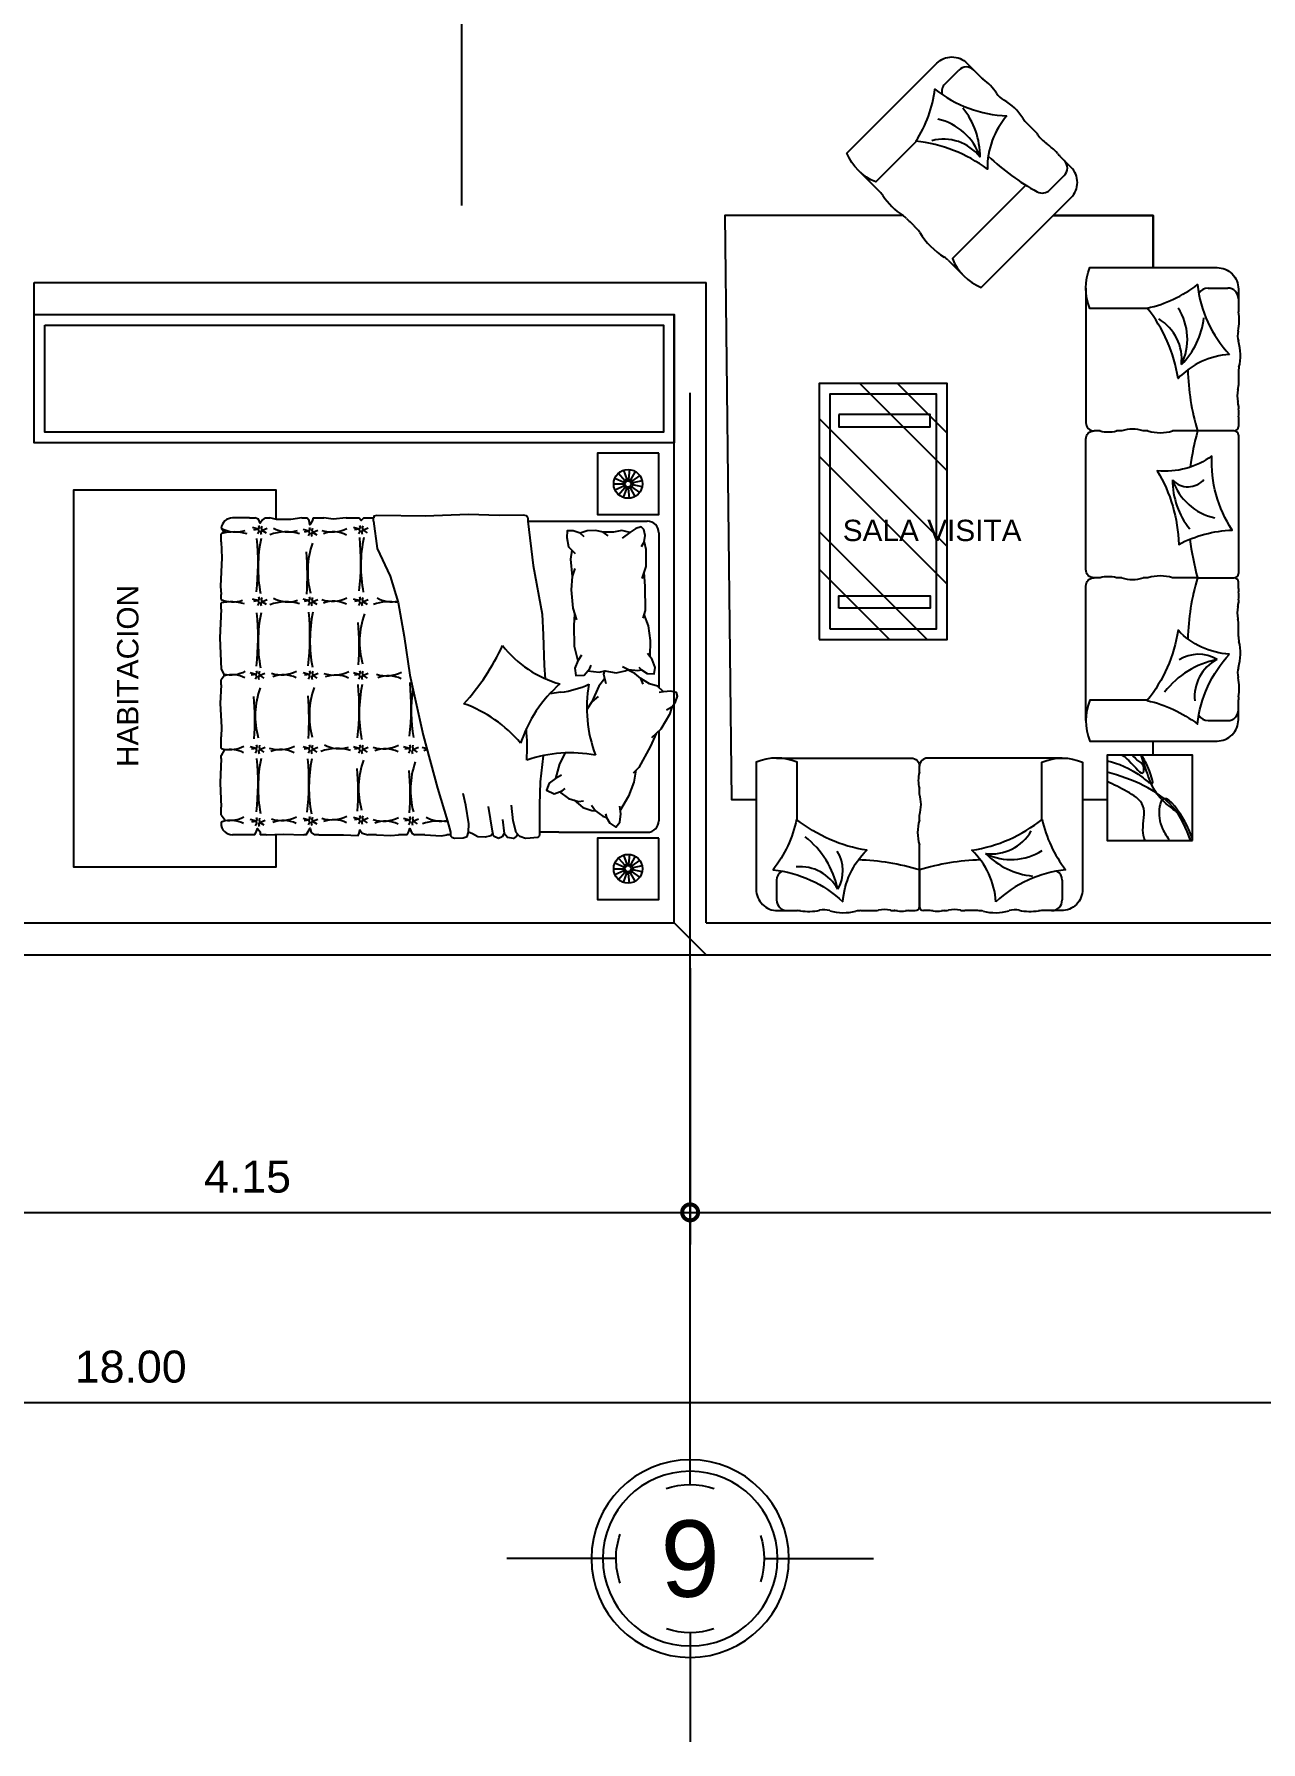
# Model space of a CAD drawing. Header units: inches. Extents: x -370 to 18, y -197 to 199.
# Drawn here: x -184.01 to -178.26, y 178.94 to 186.94 of the extents above; entities that cross this region are included whole.
import ezdxf
from ezdxf.enums import TextEntityAlignment as Align

# ---------------------------------------------------------------- set-up
doc = ezdxf.new("R2010")
doc.units = ezdxf.units.IN
doc.header["$MEASUREMENT"] = 0
doc.header["$PDMODE"] = 34
doc.header["$PDSIZE"] = 0.2
doc.linetypes.add('CENTER2', pattern=[28.575, 19.05, -3.175, 3.175, -3.175])
for name, color, linetype in [('artefactos', 1, 'Continuous'), ('aux2', 194, 'Continuous'), ('MUEBLES', 7, 'Continuous')]:
    doc.layers.add(name, color=color, linetype=linetype)
doc.styles.get("Standard").update_dxf_attribs({"font": 'arial.ttf'})
doc.linetypes.add('ZIGZAG', pattern='A,0.0001,-0.2,[131,ltypeshp.shx,S=0.2,R=0,X=-0.2,Y=0],-0.4,[131,ltypeshp.shx,S=0.2,R=180,X=0.2,Y=0],-0.2', length=0.8001)
doc.dimstyles.new('E100', dxfattribs={"dimtxt": 0.15, "dimasz": 0.15, "dimexe": 0.15, "dimexo": 0.0625, "dimgap": 0.09, "dimtad": 1, "dimzin": 0, "dimdsep": 46, "dimtxsty": 'Standard', "dimblk": 'DOTSMALL', "dimcen": 0.09, "dimdle": 0.15, "dimclrd": 1, "dimclre": 1, "dimclrt": 2, "dimazin": 0, "dimtfac": 1, "dimtofl": 0, "dimtmove": 1, "dimatfit": 1, "dimldrblk": 'OPEN90', "dimfxl": 1, "dimtolj": 1, "dimtzin": 0, "dimarcsym": 0})

# ---------------------------------------------------------------- blocks, each defined once
blk = doc.blocks.new('velador')
at = {"layer": 'artefactos', "color": 2}
blk.add_lwpolyline([(-0.4, 0.4), (-0.4, 0), (0, 0), (0, 0.4), (-0.4, 0.4)], dxfattribs=at)
for radius in [0.0937, 0.0304]:
    blk.add_circle((-0.2, 0.2), radius, dxfattribs=at)
at = {"layer": 'aux2', "color": 2}
for p, q in [((-0.281, 0.247), (-0.226, 0.215)), ((-0.255, 0.276), (-0.218, 0.225)), ((-0.219, 0.292), (-0.206, 0.23)), ((-0.181, 0.292), (-0.194, 0.23)), ((-0.145, 0.276), (-0.182, 0.225)), ((-0.119, 0.247), (-0.174, 0.215)), ((-0.293, 0.21), (-0.23, 0.203)), ((-0.289, 0.171), (-0.229, 0.191)), ((-0.27, 0.137), (-0.223, 0.18)), ((-0.238, 0.114), (-0.212, 0.172)), ((-0.2, 0.106), (-0.2, 0.17)), ((-0.162, 0.114), (-0.188, 0.172)), ((-0.13, 0.137), (-0.177, 0.18)), ((-0.111, 0.171), (-0.171, 0.191)), ((-0.107, 0.21), (-0.17, 0.203))]:
    blk.add_line(p, q, dxfattribs=at)
blk.add_circle((-0.2, 0.2), 0.0202, dxfattribs=at)
blk = doc.blocks.new('cama_2pl')
at = {"layer": 'artefactos', "color": 1}
for p, q in [((705.8202, 610.2295), (706.6253, 610.2295)), ((706.6494, 610.2549), (706.6196, 610.2234)), ((706.728, 610.2968), (706.7439, 610.2697)), ((706.728, 610.2968), (706.7662, 610.2856)), ((706.7662, 610.2856), (706.8438, 610.2406)), ((706.8438, 610.2406), (706.8884, 610.1923)), ((706.8541, 610.2295), (707.3202, 610.2295)), ((705.7602, 609.5475), (705.7602, 610.1695)), ((706.6064, 610.1813), (706.5796, 610.1361)), ((706.6196, 610.2234), (706.6064, 610.1813)), ((707.3802, 609.7085), (707.3802, 610.1695)), ((706.5399, 609.9466), (706.5399, 609.9523)), ((706.5399, 609.8598), (706.5399, 609.8643)), ((707.2129, 609.7868), (707.2157, 609.7917)), ((706.6513, 609.72), (706.6586, 609.662)), ((707.3802, 609.7085), (707.3802, 609.6085)), ((706.3513, 609.628), (706.512, 609.6323)), ((706.512, 609.6323), (706.5805, 609.6379)), ((707.3802, 609.6085), (707.3935, 609.6085)), ((705.7432, 609.5475), (705.7602, 609.5475)), ((707.3203, 609.4713), (707.2399, 609.4625)), ((707.3816, 609.4873), (707.3203, 609.4713)), ((707.4023, 609.5052), (707.3816, 609.4873)), ((707.3743, 609.3633), (707.2458, 609.3428)), ((707.3144, 609.4158), (707.386, 609.4246)), ((707.4006, 609.3691), (707.3743, 609.3633)), ((707.386, 609.4246), (707.4035, 609.4144)), ((707.4123, 609.3939), (707.4006, 609.3691)), ((707.4035, 609.4144), (707.4123, 609.3939)), ((707.2395, 609.2242), (707.1784, 609.2109)), ((707.3371, 609.2407), (707.2395, 609.2242)), ((707.38, 609.239), (707.3371, 609.2407)), ((707.4015, 609.2308), (707.38, 609.239)), ((707.4096, 609.2108), (707.4015, 609.2308)), ((707.3802, 609.1445), (707.3935, 609.1445)), ((707.3935, 609.1445), (707.3935, 609.1259)), ((707.3935, 609.0102), (707.3935, 608.9593)), ((707.3935, 608.919), (707.3935, 608.8734)), ((705.7432, 608.6926), (705.7432, 608.7452)), ((705.7602, 608.7433), (705.7432, 608.7433)), ((707.3935, 608.7594), (707.3935, 608.7153)), ((705.7432, 608.6014), (705.7432, 608.668)), ((705.7432, 608.4296), (705.7432, 608.4857)), ((707.3935, 608.4593), (707.3935, 608.4357)), ((705.7432, 608.37), (705.7432, 608.3963)), ((707.3935, 608.3927), (707.3935, 608.3804)), ((705.7432, 608.1788), (705.7432, 608.2034)), ((707.3935, 608.184), (707.3935, 608.1542)), ((705.7432, 608.0982), (705.7432, 608.1262)), ((707.3935, 608.1262), (707.3935, 608.0095)), ((705.8681, 607.9495), (705.8267, 607.9495)), ((706.1673, 607.9495), (706.1419, 607.9495)), ((706.2183, 607.9495), (706.1858, 607.9495)), ((706.6132, 607.9495), (706.5869, 607.9495)), ((706.9435, 607.9495), (706.8835, 607.9495)), ((706.9958, 607.9495), (706.98, 607.9495)), ((707.2888, 607.9495), (707.2502, 607.9495)), ((707.3274, 607.9495), (707.3335, 607.9495))]:
    blk.add_line(p, q, dxfattribs=at)
for points in [[(706.728, 610.2968), (706.7014, 610.317), (706.672, 610.3264), (706.6525, 610.3213), (706.646, 610.2929), (706.6494, 610.2549), (706.6521, 610.2314)], [(705.8672, 610.1535), (705.8341, 610.158), (705.8039, 610.1518), (705.7894, 610.1378), (705.7976, 610.1099), (705.8192, 610.0785), (705.8479, 610.0387)], [(705.8672, 610.1535), (705.906, 610.1624), (705.9957, 610.1613), (706.0582, 610.141)], [(705.8672, 610.1535), (705.8944, 610.1376)], [(706.0267, 610.1512), (706.0988, 610.1566), (706.2255, 610.1577), (706.2655, 610.1471)], [(706.2455, 610.1524), (706.3055, 610.1735), (706.3813, 610.1847), (706.4649, 610.1827)], [(706.5205, 610.1254), (706.535, 610.1394), (706.5529, 610.1689), (706.555, 610.2061), (706.5219, 610.2107), (706.4813, 610.1951), (706.4499, 610.1714)], [(706.6097, 610.1481), (706.5796, 610.1361), (706.5527, 610.1055), (706.5336, 610.0663)], [(706.8659, 610.2167), (706.9314, 610.186), (707.0424, 610.1249), (707.0721, 610.096)], [(705.8192, 610.0785), (705.8087, 610.0363), (705.8179, 609.9932), (705.8167, 609.9406)], [(706.517, 610.04), (706.5325, 610.0715), (706.5383, 610.1199), (706.535, 610.1394)], [(706.5393, 609.9491), (706.5496, 610.007), (706.5401, 610.0545), (706.5325, 610.0715)], [(707.0572, 610.1104), (707.1198, 610.0994), (707.1914, 610.072), (707.2633, 610.0293)], [(705.837, 609.9659), (705.8167, 609.9406), (705.8082, 609.9008), (705.8108, 609.8573), (705.8218, 609.8208)], [(707.2837, 609.9521), (707.3031, 609.9572), (707.3332, 609.9741), (707.3533, 610.0056), (707.3267, 610.0258), (707.2837, 610.0321), (707.2447, 610.0268)], [(706.4577, 609.8266), (706.4873, 609.8087), (706.5255, 609.7914), (706.5644, 609.7981), (706.5618, 609.8417), (706.5273, 609.8702), (706.5093, 609.8778)], [(706.5394, 609.8601), (706.5461, 609.9194), (706.5393, 609.9491)], [(706.5399, 609.9465), (706.5576, 609.9407), (706.6053, 609.9539)], [(706.5814, 609.9473), (706.6194, 609.918), (706.7009, 609.8809)], [(706.6731, 609.9138), (706.7009, 609.8809), (706.7416, 609.8545)], [(707.2136, 609.7892), (707.251, 609.8346), (707.266, 609.8807), (707.2677, 609.8992)], [(707.2387, 609.8794), (707.2677, 609.8992), (707.2965, 609.9386), (707.3031, 609.9572)], [(705.8424, 609.8417), (705.8218, 609.8208), (705.8109, 609.783), (705.8106, 609.7524), (705.8457, 609.7501), (705.8933, 609.7596), (705.9283, 609.7945)], [(706.0072, 609.7927), (706.0474, 609.7777), (706.1177, 609.7732), (706.2134, 609.7812), (706.2735, 609.8001)], [(706.2447, 609.7911), (706.3027, 609.7866), (706.4119, 609.7889), (706.4873, 609.8087)], [(707.1701, 609.7116), (707.205, 609.76), (707.22, 609.8109), (707.2158, 609.8372)], [(705.9107, 609.777), (705.9582, 609.7701), (706.0474, 609.7777)], [(706.967, 609.7426), (707.0241, 609.712), (707.0995, 609.6924)], [(707.0825, 609.7224), (707.0995, 609.6924), (707.1243, 609.6585), (707.1615, 609.6453), (707.1806, 609.6846), (707.1645, 609.7263), (707.1526, 609.7418)], [(705.7602, 609.5475), (705.9909, 609.5757), (706.245, 609.6228), (706.3513, 609.628)], [(706.9813, 609.6268), (707.1182, 609.6121), (707.2381, 609.6085), (707.3802, 609.6085)], [(707.3935, 609.6085), (707.4004, 609.6062), (707.4082, 609.5984), (707.4104, 609.5594), (707.4119, 609.5348)], [(705.7432, 609.5475), (705.7315, 609.5397), (705.7283, 609.525), (705.7299, 609.3975), (705.725, 609.2389), (705.7332, 609.0133), (705.7299, 608.7615), (705.7332, 608.7452), (705.7432, 608.7452)], [(707.4119, 609.5348), (707.4023, 609.5052)], [(707.3893, 609.494), (707.4021, 609.4873), (707.4123, 609.4727), (707.4079, 609.4421), (707.386, 609.4246)], [(707.3855, 609.3658), (707.3982, 609.3547), (707.4065, 609.3249), (707.4032, 609.2869), (707.3883, 609.2588), (707.38, 609.239)], [(707.3935, 609.1445), (707.401, 609.1459), (707.4056, 609.1522), (707.4101, 609.1653), (707.4096, 609.2108)], [(705.7602, 608.7433), (705.9021, 608.7632), (706.0466, 608.8301), (706.1841, 608.8724), (706.3603, 608.9041), (706.5613, 608.9323), (706.875, 609.0027), (707.1499, 609.0767), (707.3227, 609.1295), (707.3802, 609.1445)], [(707.3935, 609.0102), (707.3983, 609.0979), (707.3935, 609.1259)], [(707.3935, 608.919), (707.3755, 608.9278), (707.3597, 608.9331), (707.3842, 608.9436), (707.3935, 608.9593)], [(707.3935, 608.7594), (707.3965, 608.8331), (707.3935, 608.8734)], [(705.7432, 608.6926), (705.756, 608.6796), (705.7432, 608.668)], [(707.3935, 608.4593), (707.3929, 608.5882), (707.3964, 608.6636), (707.3841, 608.6689), (707.3683, 608.6724), (707.3841, 608.6847), (707.3935, 608.7153)], [(705.7432, 608.6014), (705.749, 608.5341), (705.7432, 608.4857)], [(705.7432, 608.4296), (705.7595, 608.4236), (705.7788, 608.4113), (705.756, 608.4078), (705.7432, 608.3963)], [(705.7432, 608.37), (705.7507, 608.3131), (705.7507, 608.2377), (705.7432, 608.2034)], [(707.3935, 608.3927), (707.3753, 608.4041), (707.3595, 608.4129), (707.3806, 608.4181), (707.3935, 608.4357)], [(707.3935, 608.184), (707.3893, 608.2743), (707.3935, 608.3804)], [(705.7432, 608.0982), (705.742, 608.0501), (705.7432, 608.0095)], [(705.7432, 608.1788), (705.7525, 608.1658), (705.77, 608.1536), (705.749, 608.1448), (705.7432, 608.1262)], [(707.3935, 608.1262), (707.3736, 608.1341), (707.3613, 608.1393), (707.3771, 608.1534), (707.3935, 608.1542)], [(705.7973, 607.9514), (705.8096, 607.9613), (705.8132, 607.9712), (705.8174, 607.9598), (705.8267, 607.9495)], [(705.8681, 607.9495), (705.951, 607.9533), (706.0984, 607.9463), (706.1419, 607.9495)], [(706.2183, 607.9495), (706.3669, 607.9428), (706.5307, 607.9495), (706.5566, 607.9638), (706.5656, 607.9664), (706.5869, 607.9495)], [(706.6132, 607.9495), (706.7091, 607.9446), (706.8337, 607.9516), (706.8835, 607.9495)], [(706.9435, 607.9495), (706.9477, 607.9649), (706.9534, 607.9662), (706.98, 607.9495)], [(706.9958, 607.9495), (707.1226, 607.9447), (707.2502, 607.9495)], [(707.2888, 607.9495), (707.3174, 607.9708), (707.3212, 607.9715), (707.3277, 607.9495)]]:
    blk.add_lwpolyline(points, dxfattribs=at)
for centre, radius, start, end in [((705.8202, 610.1695), 0.06, 90, 180), ((707.3202, 610.1695), 0.06, 0, 90), ((706.73, 610.5526), 0.6983, 260.07459, 290.84099), ((707.6668, 609.7706), 0.7004, 169.34718, 199.09407), ((706.0898, 609.6369), 0.5677, 8.42319, 23.67235), ((706.0604, 609.8656), 0.5677, 307.59373, 344.59337), ((707.1348, 610.1728), 0.6983, 220.99561, 251.76201), ((706.9348, 608.3855), 1.1581, 86.52842, 94.68904), ((707.3689, 608.9752), 0.7004, 130.2682, 160.01509), ((705.9276, 608.3614), 1.1581, 47.44943, 65.55794), ((705.8032, 608.0095), 0.06, 180, 263.48359), ((707.3335, 608.0095), 0.06, 270, 0)]:
    blk.add_arc(centre, radius, start, end, dxfattribs=at)
at = {"layer": 'aux2', "color": 1}
for points in [[(706.9244, 608.9313), (706.9342, 608.9354), (706.9435, 608.9309), (706.9475, 608.9064)], [(706.9271, 608.9491), (706.9373, 608.9465), (706.9498, 608.9509), (706.9627, 608.9714)], [(706.968, 608.9278), (706.9542, 608.9349), (706.9435, 608.9309), (706.9351, 608.9002)], [(706.9711, 608.9478), (706.9587, 608.9442), (706.9493, 608.9502), (706.9373, 608.9776)], [(707.2974, 608.9313), (707.3071, 608.9354), (707.3165, 608.9309), (707.3205, 608.9064)], [(707.3, 608.9491), (707.3103, 608.9465), (707.3227, 608.9509), (707.3356, 608.9714)], [(707.341, 608.9278), (707.3272, 608.9349), (707.3165, 608.9309), (707.308, 608.9002)], [(707.3441, 608.9478), (707.3316, 608.9442), (707.3223, 608.9502), (707.3103, 608.9776)], [(705.782, 608.6699), (705.7918, 608.6739), (705.8012, 608.6695), (705.8052, 608.645)], [(705.7847, 608.6877), (705.795, 608.685), (705.8074, 608.6895), (705.8203, 608.7099)], [(705.8257, 608.6664), (705.8119, 608.6735), (705.8012, 608.6695), (705.7927, 608.6388)], [(705.8288, 608.6864), (705.8163, 608.6828), (705.8069, 608.6887), (705.795, 608.7162)], [(706.1549, 608.6699), (706.1647, 608.6739), (706.174, 608.6695), (706.178, 608.645)], [(706.1575, 608.6877), (706.1678, 608.685), (706.1802, 608.6895), (706.1931, 608.7099)], [(706.1985, 608.6664), (706.1847, 608.6735), (706.174, 608.6695), (706.1655, 608.6388)], [(706.2016, 608.6864), (706.1891, 608.6828), (706.1798, 608.6887), (706.1678, 608.7162)], [(706.5387, 608.6699), (706.5485, 608.6739), (706.5579, 608.6695), (706.5619, 608.645)], [(706.5414, 608.6877), (706.5516, 608.685), (706.5641, 608.6895), (706.577, 608.7099)], [(706.5824, 608.6664), (706.5686, 608.6735), (706.5579, 608.6695), (706.5494, 608.6388)], [(706.5855, 608.6864), (706.573, 608.6828), (706.5636, 608.6887), (706.5516, 608.7162)], [(706.9244, 608.6699), (706.9342, 608.6739), (706.9435, 608.6695), (706.9475, 608.645)], [(706.9271, 608.6877), (706.9373, 608.685), (706.9498, 608.6895), (706.9627, 608.7099)], [(706.968, 608.6664), (706.9542, 608.6735), (706.9435, 608.6695), (706.9351, 608.6388)], [(706.9711, 608.6864), (706.9587, 608.6828), (706.9493, 608.6887), (706.9373, 608.7162)], [(707.2924, 608.6699), (707.3021, 608.6739), (707.3115, 608.6695), (707.3155, 608.645)], [(707.295, 608.6877), (707.3053, 608.685), (707.3177, 608.6895), (707.3306, 608.7099)], [(707.336, 608.6664), (707.3222, 608.6735), (707.3115, 608.6695), (707.303, 608.6388)], [(707.3391, 608.6864), (707.3266, 608.6828), (707.3173, 608.6887), (707.3053, 608.7162)], [(705.8403, 608.4244), (705.8278, 608.4208), (705.8184, 608.4267), (705.8064, 608.4542)], [(706.2016, 608.4244), (706.1891, 608.4208), (706.1798, 608.4267), (706.1678, 608.4542)], [(706.5855, 608.4257), (706.573, 608.4221), (706.5636, 608.428), (706.5516, 608.4555)], [(706.9711, 608.4244), (706.9587, 608.4208), (706.9493, 608.4267), (706.9373, 608.4542)], [(707.3449, 608.4244), (707.3325, 608.4208), (707.3231, 608.4267), (707.3111, 608.4542)], [(705.7935, 608.4079), (705.8033, 608.4119), (705.8127, 608.4075), (705.8167, 608.383)], [(705.7962, 608.4257), (705.8064, 608.423), (705.8189, 608.4275), (705.8318, 608.4479)], [(705.8371, 608.4044), (705.8233, 608.4115), (705.8127, 608.4075), (705.8042, 608.3768)], [(706.1549, 608.4079), (706.1647, 608.4119), (706.174, 608.4075), (706.178, 608.383)], [(706.1575, 608.4257), (706.1678, 608.423), (706.1802, 608.4275), (706.1931, 608.4479)], [(706.1985, 608.4044), (706.1847, 608.4115), (706.174, 608.4075), (706.1655, 608.3768)], [(706.5387, 608.4092), (706.5485, 608.4132), (706.5579, 608.4088), (706.5619, 608.3843)], [(706.5414, 608.427), (706.5516, 608.4243), (706.5641, 608.4288), (706.577, 608.4492)], [(706.5824, 608.4057), (706.5686, 608.4128), (706.5579, 608.4088), (706.5494, 608.3781)], [(706.9244, 608.4079), (706.9342, 608.4119), (706.9435, 608.4075), (706.9475, 608.383)], [(706.9271, 608.4257), (706.9373, 608.423), (706.9498, 608.4275), (706.9627, 608.4479)], [(706.968, 608.4044), (706.9542, 608.4115), (706.9435, 608.4075), (706.9351, 608.3768)], [(707.2982, 608.4079), (707.308, 608.4119), (707.3173, 608.4075), (707.3213, 608.383)], [(707.3009, 608.4257), (707.3111, 608.423), (707.3236, 608.4275), (707.3365, 608.4479)], [(707.3418, 608.4044), (707.328, 608.4115), (707.3173, 608.4075), (707.3089, 608.3768)], [(705.7857, 608.1617), (705.7959, 608.159), (705.8084, 608.1635), (705.8213, 608.1839)], [(705.8297, 608.1604), (705.8173, 608.1568), (705.8079, 608.1627), (705.7959, 608.1902)], [(706.1575, 608.1617), (706.1678, 608.159), (706.1802, 608.1635), (706.1931, 608.1839)], [(706.2016, 608.1604), (706.1891, 608.1568), (706.1798, 608.1627), (706.1678, 608.1902)], [(705.783, 608.1439), (705.7928, 608.1479), (705.8021, 608.1435), (705.8061, 608.119)], [(705.8266, 608.1404), (705.8128, 608.1475), (705.8021, 608.1435), (705.7937, 608.1128)], [(706.1549, 608.1439), (706.1647, 608.1479), (706.174, 608.1435), (706.178, 608.119)], [(706.1985, 608.1404), (706.1847, 608.1475), (706.174, 608.1435), (706.1655, 608.1128)], [(706.5387, 608.1317), (706.5485, 608.1357), (706.5579, 608.1313), (706.5619, 608.1068)], [(706.5414, 608.1495), (706.5516, 608.1469), (706.5641, 608.1513), (706.577, 608.1718)], [(706.5824, 608.1282), (706.5686, 608.1353), (706.5579, 608.1313), (706.5494, 608.1006)], [(706.5855, 608.1482), (706.573, 608.1446), (706.5636, 608.1506), (706.5516, 608.178)], [(706.9244, 608.1328), (706.9342, 608.1368), (706.9435, 608.1323), (706.9475, 608.1079)], [(706.9271, 608.1506), (706.9373, 608.1479), (706.9498, 608.1523), (706.9627, 608.1728)], [(706.968, 608.1292), (706.9542, 608.1363), (706.9435, 608.1323), (706.9351, 608.1016)], [(706.9711, 608.1492), (706.9587, 608.1457), (706.9493, 608.1516), (706.9373, 608.179)], [(707.3038, 608.1328), (707.3136, 608.1368), (707.3229, 608.1323), (707.3269, 608.1079)], [(707.3064, 608.1506), (707.3167, 608.1479), (707.3291, 608.1523), (707.3421, 608.1728)], [(707.3474, 608.1292), (707.3336, 608.1363), (707.3229, 608.1323), (707.3145, 608.1016)], [(707.3505, 608.1492), (707.338, 608.1457), (707.3287, 608.1516), (707.3167, 608.179)]]:
    blk.add_lwpolyline(points, dxfattribs=at)
for centre, radius, start, end in [((707.1705, 609.0941), 0.1516, 330.00614, 12.98914), ((707.574, 609.0845), 0.2522, 169.50688, 199.72929), ((706.7687, 609.0499), 0.1768, 342.64426, 350.61497), ((707.0916, 609.0588), 0.1463, 194.23978, 201.51943), ((706.7279, 607.6368), 1.3033, 83.32536, 95.58422), ((706.751, 609.6822), 0.7423, 261.03637, 280.58745), ((707.16, 609.3714), 0.4351, 250.41332, 285.15099), ((707.1819, 607.5197), 1.4151, 86.03505, 95.00581), ((706.0284, 608.8377), 0.1516, 330.00614, 12.31936), ((706.4319, 608.8281), 0.2522, 169.91882, 199.72929), ((706.3886, 608.8114), 0.1768, 342.64426, 26.16029), ((706.7115, 608.8204), 0.1463, 152.75109, 201.51943), ((706.7687, 608.7953), 0.1768, 342.64426, 26.16029), ((707.0916, 608.8043), 0.1463, 152.75109, 201.51943), ((707.1454, 608.7953), 0.1768, 342.64426, 26.16029), ((707.4683, 608.8043), 0.1463, 152.75109, 201.51943), ((705.9942, 609.42), 0.7423, 258.35241, 280.58745), ((705.9712, 607.3746), 1.3033, 83.32536, 95.58422), ((706.3892, 609.1062), 0.4351, 250.41332, 285.15099), ((706.4111, 607.2544), 1.4151, 86.03505, 95.00581), ((706.7604, 609.4115), 0.7423, 258.35241, 280.58745), ((706.7373, 607.3661), 1.3033, 83.32536, 95.58422), ((707.1506, 609.101), 0.4351, 250.41332, 285.15099), ((707.1724, 607.2492), 1.4151, 86.03505, 95.00581), ((705.6394, 608.5271), 0.1768, 342.64426, 26.16029), ((705.9623, 608.536), 0.1463, 152.75109, 201.51943), ((706.0001, 608.5271), 0.1768, 342.64426, 26.16029), ((706.323, 608.536), 0.1463, 152.75109, 201.51943), ((706.3845, 608.5371), 0.1768, 342.64426, 26.16029), ((706.7075, 608.5461), 0.1463, 152.75109, 201.51943), ((706.7929, 608.5643), 0.1516, 330.00614, 18.99185), ((707.1965, 608.5547), 0.2522, 163.98533, 199.72929), ((707.1381, 608.5271), 0.1768, 342.64426, 26.16029), ((707.461, 608.536), 0.1463, 152.75109, 201.51943), ((706.021, 608.836), 0.4351, 250.41332, 285.15099), ((706.0428, 606.9842), 1.4151, 86.03505, 95.00581), ((706.3842, 609.1549), 0.7423, 258.35241, 280.58745), ((706.3612, 607.1094), 1.3033, 83.32536, 95.58422), ((706.7716, 608.8447), 0.4351, 250.41332, 285.15099), ((706.7935, 606.993), 1.4151, 86.03505, 95.00581), ((707.1476, 609.1496), 0.7423, 258.35241, 280.58745), ((707.1246, 607.1042), 1.3033, 83.32536, 95.58422), ((705.6649, 608.2984), 0.1516, 330.00614, 18.99185), ((706.0684, 608.2888), 0.2522, 163.98533, 199.72929), ((706.029, 608.2984), 0.1516, 330.00614, 18.99185), ((706.4325, 608.2888), 0.2522, 163.98533, 199.72929), ((706.3832, 608.2646), 0.1768, 342.64426, 26.16029), ((706.7061, 608.2736), 0.1463, 152.75109, 201.51943), ((706.7728, 608.2537), 0.1768, 342.64426, 26.16029), ((707.0958, 608.2627), 0.1463, 152.75109, 201.51943), ((707.1418, 608.2646), 0.1768, 342.64426, 26.16029), ((707.4647, 608.2736), 0.1463, 152.75109, 201.51943), ((706, 608.8849), 0.7423, 258.35241, 280.58745), ((705.977, 606.8395), 1.3033, 83.32536, 95.58422), ((706.3871, 608.8849), 0.7423, 258.35241, 280.58745), ((706.364, 606.8395), 1.3033, 83.32536, 95.58422), ((706.7742, 608.5628), 0.4351, 250.41332, 285.15099), ((706.7961, 606.7111), 1.4151, 86.03505, 95.00581), ((707.1452, 608.8849), 0.7423, 258.35241, 280.58745), ((707.1222, 606.8395), 1.3033, 83.32536, 95.58422), ((705.6649, 608.0252), 0.1516, 330.00614, 18.99185), ((706.0684, 608.0155), 0.2522, 163.98533, 194.58059), ((706.029, 608.0115), 0.1516, 335.84042, 18.99185), ((706.4325, 608.0019), 0.2522, 163.98533, 191.99553), ((706.3832, 607.9981), 0.1768, 348.82047, 26.16029), ((706.7061, 608.0071), 0.1463, 152.75109, 196.13134), ((706.7728, 607.991), 0.1768, 351.4985, 26.16029), ((707.0958, 608), 0.1463, 152.75109, 193.33361), ((707.1418, 607.991), 0.1768, 353.45059, 26.16029), ((707.4647, 607.9999), 0.1463, 152.75109, 191.18533)]:
    blk.add_arc(centre, radius, start, end, dxfattribs=at)
at = {"layer": 'artefactos', "color": 1, "xscale": 0.7999999999999545, "yscale": 0.7999999999999545, "zscale": 0.7999999999999545}
for p in [(705.7261, 609.9095), (707.7302, 609.9095)]:
    blk.add_blockref('velador', p, dxfattribs=at)
blk = doc.blocks.new('mueble 3')
at = {"layer": 'artefactos', "color": 1}
for p, q in [((-0.6187, 0), (-0.5569, 0)), ((-0.3242, 0), (0.3242, 0)), ((0.6187, 0), (0.5569, 0)), ((0.6187, 0), (0.5569, 0)), ((0.9636, 0), (0.9162, 0)), ((-1.0136, -0.1422), (-1.0136, -0.05)), ((-1.0136, -0.1422), (-1.0136, -0.05)), ((-0.9636, 0), (-0.9162, 0)), ((-0.4595, 0), (-0.4618, 0)), ((-0.395, 0), (-0.3643, 0)), ((-0.3443, -0.02), (-0.3443, -0.3087)), ((-0.3443, -0.02), (-0.3443, -0.3087)), ((0.3442, -0.1913), (0.3442, -0.02)), ((0.395, 0), (0.3643, 0)), ((0.395, 0), (0.3643, 0)), ((0.4618, 0), (0.4595, 0)), ((0.4595, 0), (0.4618, 0)), ((0.9636, 0), (0.9162, 0)), ((1.0136, -0.1422), (1.0136, -0.05)), ((-0.3443, -0.4238), (-0.3443, -0.4471)), ((-0.3443, -0.4238), (-0.3443, -0.4471)), ((-0.3443, -0.5463), (-0.3443, -0.572)), ((-0.3443, -0.5463), (-0.3443, -0.572)), ((-1.0136, -0.715), (-0.918, -0.715)), ((-0.3443, -0.6482), (-0.3443, -0.6768)), ((-0.3443, -0.6482), (-0.3443, -0.6768)), ((1.0136, -0.715), (0.918, -0.715))]:
    blk.add_line(p, q, dxfattribs=at)
for points in [[(-0.918, -0.426), (-0.918, -0.6959, -0.2), (-1.1093, -0.6959), (-1.1093, -0.1, -0.414214), (-1.0092, 0), (-0.9636, 0)], [(0.918, -0.426), (0.918, -0.6959, 0.2), (1.1092, -0.6959), (1.1092, -0.1, 0.414214), (1.0092, 0), (0.9636, 0)], [(-0.918, -0.715), (-0.3825, -0.715, 0.414214), (-0.3443, -0.6768, 0.414214)], [(0.3442, -0.6482), (0.3442, -0.6768, -0.414214), (0.306, -0.715), (-0.306, -0.715, -0.414214), (-0.3443, -0.6768)], [(0.918, -0.715), (0.3825, -0.715, -0.414214), (0.3442, -0.6768, -0.414214)]]:
    blk.add_lwpolyline(points, format="xyb", dxfattribs=at)
for points in [[(-0.7024, -0.0415, 0.188011), (-0.5904, -0.2829, 0.130529), (-0.9197, -0.4274, 0.110936), (-1.0299, -0.1917, 0.162859)], [(-0.227, -0.124, -0.188011), (-0.1576, -0.3809, -0.130529), (0.1875, -0.2799, -0.110936), (0.1204, -0.0286, -0.162859)], [(0.7024, -0.0415, -0.188011), (0.5904, -0.2829, -0.130529), (0.9197, -0.4274, -0.110936), (1.0299, -0.1917, -0.162859)]]:
    blk.add_lwpolyline(points, format="xyb", close=True, dxfattribs=at)
for points in [[(-0.3443, -0.1876), (-0.3443, -0.3087)], [(0.3442, -0.1876), (0.3442, -0.3087)], [(0.3442, -0.4238), (0.3442, -0.4471)], [(0.3442, -0.5463), (0.3442, -0.572)]]:
    blk.add_lwpolyline(points, dxfattribs=at)
for centre, radius, start, end in [((-0.9162, 0.1), 0.1, 270, 278.05582), ((-0.8651, -0.2613), 0.2649, 78.49498, 98.05582), ((-0.7923, 0.0963), 0.1, 258.49498, 286.18746), ((-0.6985, -0.2269), 0.2365, 76.27426, 106.18746), ((-0.6187, 0.1), 0.1, 256.27426, 270), ((-0.4618, 0.1), 0.1, 270, 278.30333), ((-0.4284, -0.1289), 0.1313, 81.69667, 98.30333), ((-0.395, 0.1), 0.1, 261.69667, 270), ((0.395, 0.1), 0.1, 270, 278.30333), ((0.4284, -0.1289), 0.1313, 81.69667, 98.30333), ((0.4618, 0.1), 0.1, 261.69667, 270), ((0.6187, 0.1), 0.1, 270, 283.72574), ((0.6985, -0.2269), 0.2365, 73.81254, 103.72574), ((0.7923, 0.0963), 0.1, 253.81254, 281.50502), ((0.8651, -0.2613), 0.2649, 81.94418, 101.50502), ((0.9162, 0.1), 0.1, 261.94418, 270), ((-0.9636, -0.05), 0.05, 90, 180), ((-0.5569, -0.1), 0.1, 78.15566, 90), ((-0.5082, 0.1321), 0.1372, 258.15566, 281.84434), ((-0.4595, -0.1), 0.1, 90, 101.84434), ((-0.3643, -0.02), 0.02, 0, 90), ((-0.3242, -0.02), 0.02, 90, 180), ((0.3242, -0.02), 0.02, 0, 90), ((0.3643, -0.02), 0.02, 90, 180), ((0.4595, -0.1), 0.1, 78.15566, 90), ((0.5082, 0.1321), 0.1372, 258.15566, 281.84434), ((0.5569, -0.1), 0.1, 90, 101.84434), ((0.9636, -0.05), 0.05, 0, 90), ((-0.9636, -0.1422), 0.05, 180, 240.31701), ((-0.1998, -0.0535), 0.2691, 288.57332, 347.72271), ((0.8704, -0.1874), 0.1677, 148.69151, 212.72432), ((1.1395, -0.0145), 0.4212, 191.75458, 231.93116), ((0.902, -0.0074), 0.198, 207.95491, 275.63863), ((0.9636, -0.1422), 0.05, 299.68299, 0), ((-0.7745, -0.5083), 0.2691, 63.57332, 122.72271), ((-0.9145, -0.5265), 0.367, 44.93442, 83.65551), ((-0.6593, 0.8536), 1.0913, 271.50253, 286.77711), ((0, 1.0611), 1.2988, 254.63042, 262.29637), ((-0.1808, -0.2362), 0.0985, 312.64649, 49.46411), ((-0.1137, 0.0584), 0.367, 269.93442, 308.65551), ((0, 1.0611), 1.2988, 277.22022, 285.36958), ((0.6593, 0.8536), 1.0913, 253.22289, 268.49747), ((-0.681, -0.4832), 0.2175, 83.0467, 149.66841), ((-0.5345, -0.3662), 0.1988, 343.16563, 16.83437), ((0.5345, -0.3662), 0.1988, 163.16563, 196.83437), ((-0.1925, -0.4967), 0.1597, 161.89712, 198.10288), ((0.1925, -0.4967), 0.1597, 341.89712, 18.10288), ((-0.4822, -0.6101), 0.1431, 344.55144, 15.44856), ((0.4822, -0.6101), 0.1431, 164.55144, 195.44856)]:
    blk.add_arc(centre, radius, start, end, dxfattribs=at)
blk = doc.blocks.new('sillon2_pl')
at = {"layer": 'artefactos', "color": 1}
for p, q in [((-1.4344, 0.5536), (-1.4344, 0.6459)), ((-1.4344, 0.5536), (-1.4344, 0.6459)), ((-1.3844, 0.6959), (-1.337, 0.6959)), ((-1.0394, 0.6959), (-0.9776, 0.6959)), ((-0.8802, 0.6959), (-0.8826, 0.6959)), ((-0.8158, 0.6959), (-0.785, 0.6959)), ((-0.765, 0.5046), (-0.765, 0.6759)), ((-0.765, 0.6759), (-0.765, 0.3872)), ((-0.765, 0.6759), (-0.765, 0.3872)), ((-0.7142, 0.6959), (-0.745, 0.6959)), ((-0.7142, 0.6959), (-0.745, 0.6959)), ((-0.6474, 0.6959), (-0.6498, 0.6959)), ((-0.6498, 0.6959), (-0.6474, 0.6959)), ((-0.4906, 0.6959), (-0.5524, 0.6959)), ((-0.4906, 0.6959), (-0.5524, 0.6959)), ((-0.1456, 0.6959), (-0.193, 0.6959)), ((-0.1456, 0.6959), (-0.193, 0.6959)), ((-0.0956, 0.5536), (-0.0956, 0.6459)), ((-0.765, 0.272), (-0.765, 0.2488)), ((-0.765, 0.272), (-0.765, 0.2488)), ((-0.765, 0.1495), (-0.765, 0.1239)), ((-0.765, 0.1495), (-0.765, 0.1239)), ((-0.765, 0.0476), (-0.765, 0.0191)), ((-0.765, 0.0476), (-0.765, 0.0191)), ((-1.4344, -0.0191), (-1.3388, -0.0191)), ((-0.0956, -0.0191), (-0.1913, -0.0191))]:
    blk.add_line(p, q, dxfattribs=at)
for points in [[(-1.3388, 0.2699), (-1.3388, 0, -0.2), (-1.53, 0), (-1.53, 0.5959, -0.414214), (-1.43, 0.6959), (-1.3844, 0.6959)], [(-0.1913, 0.2699), (-0.1913, 0, 0.2), (0, 0), (0, 0.5959, 0.414214), (-0.1, 0.6959), (-0.1456, 0.6959)], [(-1.3388, -0.0191), (-0.8032, -0.0191, 0.414214), (-0.765, 0.0191, 0.414214)], [(-0.1913, -0.0191), (-0.7268, -0.0191, -0.414214), (-0.765, 0.0191, -0.414214)]]:
    blk.add_lwpolyline(points, format="xyb", dxfattribs=at)
for points in [[(-1.1232, 0.6544, 0.188011), (-1.0112, 0.413, 0.130529), (-1.3404, 0.2685, 0.110936), (-1.4506, 0.5042, 0.162859)], [(-0.4068, 0.6544, -0.188011), (-0.5188, 0.413, -0.130529), (-0.1896, 0.2685, -0.110936), (-0.0794, 0.5042, -0.162859)]]:
    blk.add_lwpolyline(points, format="xyb", close=True, dxfattribs=at)
blk.add_lwpolyline([(-0.765, 0.5082), (-0.765, 0.3872)], dxfattribs=at)
blk.add_lwpolyline([(-0.765, 0.5082), (-0.765, 0.3872)], dxfattribs=at)
for centre, radius, start, end in [((-1.3844, 0.6459), 0.05, 90, 180), ((-1.337, 0.7959), 0.1, 270, 278.05582), ((-1.2858, 0.4346), 0.2649, 78.49498, 98.05582), ((-1.2131, 0.7921), 0.1, 258.49498, 286.18746), ((-1.1193, 0.469), 0.2365, 76.27426, 106.18746), ((-1.0394, 0.7959), 0.1, 256.27426, 270), ((-0.9776, 0.5959), 0.1, 78.15566, 90), ((-0.9289, 0.828), 0.1372, 258.15566, 281.84434), ((-0.8802, 0.5959), 0.1, 90, 101.84434), ((-0.8826, 0.7959), 0.1, 270, 278.30333), ((-0.8492, 0.567), 0.1313, 81.69667, 98.30333), ((-0.8158, 0.7959), 0.1, 261.69667, 270), ((-0.785, 0.6759), 0.02, 0, 90), ((-0.745, 0.6759), 0.02, 90, 180), ((-0.7142, 0.7959), 0.1, 270, 278.30333), ((-0.6808, 0.567), 0.1313, 81.69667, 98.30333), ((-0.6474, 0.7959), 0.1, 261.69667, 270), ((-0.6498, 0.5959), 0.1, 78.15566, 90), ((-0.6011, 0.828), 0.1372, 258.15566, 281.84434), ((-0.5524, 0.5959), 0.1, 90, 101.84434), ((-0.4906, 0.7959), 0.1, 270, 283.72574), ((-0.4107, 0.469), 0.2365, 73.81254, 103.72574), ((-0.3169, 0.7921), 0.1, 253.81254, 281.50502), ((-0.2442, 0.4346), 0.2649, 81.94418, 101.50502), ((-0.193, 0.7959), 0.1, 261.94418, 270), ((-0.1456, 0.6459), 0.05, 0, 90), ((-0.2389, 0.5085), 0.1677, 148.69151, 212.72432), ((0.0302, 0.6814), 0.4212, 191.75458, 231.93116), ((-0.2072, 0.6884), 0.198, 207.95491, 275.63863), ((-1.3844, 0.5536), 0.05, 180, 240.31701), ((-1.3353, 0.1693), 0.367, 44.93442, 83.65551), ((-1.08, 1.5495), 1.0913, 271.50253, 286.77711), ((-0.45, 1.5495), 1.0913, 253.22289, 268.49747), ((-0.1456, 0.5536), 0.05, 299.68299, 0), ((-1.1952, 0.1876), 0.2691, 63.57332, 122.72271), ((-1.1018, 0.2127), 0.2175, 83.0467, 149.66841), ((-0.9553, 0.3296), 0.1988, 343.16563, 16.83437), ((-0.6132, 0.1992), 0.1597, 161.89712, 198.10288), ((-0.903, 0.0858), 0.1431, 344.55144, 15.44856)]:
    blk.add_arc(centre, radius, start, end, dxfattribs=at)
blk = doc.blocks.new('mueble 2')
at = {"layer": 'artefactos', "color": 1}
for p, q in [((-0.0309, 0), (0.0309, 0)), ((-0.0309, 0), (0.0309, 0)), ((-0.4259, -0.1422), (-0.4259, -0.05)), ((-0.4259, -0.1422), (-0.4259, -0.05)), ((-0.3759, 0), (-0.3285, 0)), ((0.1259, 0), (0.1283, 0)), ((0.1283, 0), (0.1259, 0)), ((0.1927, 0), (0.2235, 0)), ((0.1927, 0), (0.2235, 0)), ((0.2735, -0.145), (0.2735, -0.05)), ((-0.4259, -0.715), (-0.3302, -0.715)), ((-0.3302, -0.715), (-0.2822, -0.715)), ((-0.1083, -0.715), (-0.1, -0.715)), ((-0.0458, -0.715), (-0.0396, -0.715)), ((0.169, -0.715), (0.2735, -0.715))]:
    blk.add_line(p, q, dxfattribs=at)
for points in [[(-0.3302, -0.426), (-0.3302, -0.6959, -0.2), (-0.5215, -0.6959), (-0.5215, -0.1, -0.414214), (-0.4215, 0), (-0.3759, 0)], [(0.1779, -0.2088), (0.1779, -0.6959, 0.2), (0.3691, -0.6959), (0.3691, -0.1, 0.414214), (0.2691, 0), (0.2235, 0)]]:
    blk.add_lwpolyline(points, format="xyb", dxfattribs=at)
blk.add_lwpolyline([(-0.1146, -0.0415, 0.188011), (-0.0027, -0.2829, 0.130529), (-0.3319, -0.4274, 0.110936), (-0.4421, -0.1917, 0.162859)], format="xyb", close=True, dxfattribs=at)
for centre, radius, start, end in [((-0.3285, 0.1), 0.1, 270, 278.05582), ((-0.2773, -0.2613), 0.2649, 78.49498, 98.05582), ((-0.2046, 0.0963), 0.1, 258.49498, 286.18746), ((-0.1107, -0.2269), 0.2365, 76.27426, 106.18746), ((-0.0309, 0.1), 0.1, 256.27426, 270), ((0.1259, 0.1), 0.1, 270, 278.30333), ((0.1593, -0.1289), 0.1313, 81.69667, 98.30333), ((0.1927, 0.1), 0.1, 261.69667, 270), ((-0.3759, -0.05), 0.05, 90, 180), ((0.0309, -0.1), 0.1, 78.15566, 90), ((0.0796, 0.1321), 0.1372, 258.15566, 281.84434), ((0.1283, -0.1), 0.1, 90, 101.84434), ((0.2235, -0.05), 0.05, 0, 90), ((-0.3759, -0.1422), 0.05, 180, 240.31701), ((0.2235, -0.145), 0.05, 286.45743, 0), ((-0.1867, -0.5083), 0.2691, 63.57332, 122.72271), ((-0.3268, -0.5265), 0.367, 44.93442, 83.65551), ((-0.0715, 0.8536), 1.0913, 271.50253, 286.45743), ((-0.0933, -0.4832), 0.2175, 83.0467, 149.66841), ((-0.2822, -0.815), 0.1, 78.4436, 90), ((-0.1952, -0.3898), 0.334, 258.4436, 281.5564), ((-0.1083, -0.815), 0.1, 90, 101.5564), ((-0.1, -0.615), 0.1, 270, 277.80434), ((-0.0729, -0.8128), 0.0996, 82.19566, 97.80434), ((-0.0458, -0.615), 0.1, 262.19566, 270), ((-0.0396, -0.815), 0.1, 76.78872, 90), ((0.0647, -0.3706), 0.3565, 256.78872, 283.21128), ((0.169, -0.815), 0.1, 90, 103.21128)]:
    blk.add_arc(centre, radius, start, end, dxfattribs=at)
blk = doc.blocks.new('EJE NORTE NUEVO')
at = {"color": 8}
for p, q in [((0, 3.2523), (0, 3.7639)), ((-0.3472, 2.9051), (-0.8588, 2.9051)), ((0.3472, 2.9051), (0.8588, 2.9051))]:
    blk.add_line(p, q, dxfattribs=at)
at = {"color": 2, "linetype": 'CENTER2'}
blk.add_line((0, 2.5579), (0, -2.5579), dxfattribs=at)
at = {"color": 8}
blk.add_circle((0, 2.9051), 0.4631, dxfattribs=at)
at = {"color": 4}
blk.add_circle((0, 2.9051), 0.4093, dxfattribs=at)
at = {"color": 8}
for start, end in [(71.41612, 108.58388), (160.69933, 199.27842), (341.76936, 18.25289), (251.05257, 288.94743)]:
    blk.add_arc((0, 2.9051), 0.3472, start, end, dxfattribs=at)
at = {"color": 4}
blk.add_attdef('A', text='', height=0.3581, dxfattribs=at).set_placement((0, 2.9051), align=Align.MIDDLE_CENTER)
blk = doc.blocks.new('_DotSmall')
at = {"color": 0, "linetype": 'ByBlock', "const_width": 0.5}
blk.add_lwpolyline([(-0.0625, 0, 1), (0.0625, 0, 1)], format="xyb", close=True, dxfattribs=at)
blk = doc.blocks.new('*D742')
at = {"color": 1, "lineweight": -2, "transparency": 16777216}
for p, q in [((-185.0858, 182.5663), (-185.0858, 181.2714)), ((-180.9358, 182.5663), (-180.9358, 181.2714)), ((-185.2358, 181.4214), (-180.7858, 181.4214))]:
    blk.add_line(p, q, dxfattribs=at)
at = {"layer": 'DEFPOINTS', "color": 0, "transparency": 16777216}
for p in [(-185.0858, 182.6288), (-180.9358, 182.6288), (-180.9358, 181.4214)]:
    blk.add_point(p, dxfattribs=at)
at = {"color": 1, "lineweight": -2, "transparency": 16777216, "xscale": 0.15, "yscale": 0.15, "zscale": 0.15, "rotation": 180}
blk.add_blockref('_DotSmall', (-185.0858, 181.4214), dxfattribs=at)
at = {"color": 1, "lineweight": -2, "transparency": 16777216, "xscale": 0.15, "yscale": 0.15, "zscale": 0.15}
blk.add_blockref('_DotSmall', (-180.9358, 181.4214), dxfattribs=at)
at = {"color": 2, "transparency": 16777216, "insert": (-183.0108, 181.588), "char_height": 0.15, "attachment_point": 5}
blk.add_mtext('\\A1;4.15', dxfattribs=at)
blk = doc.blocks.new('_Open90')
at = {"color": 0, "linetype": 'ByBlock', "lineweight": -2}
for p, q in [((0, 0), (-1, 0)), ((-0.5, 0.5), (0, 0)), ((0, 0), (-0.5, -0.5))]:
    blk.add_line(p, q, dxfattribs=at)
blk = doc.blocks.new('*D713')
at = {"color": 1, "lineweight": -2, "transparency": 16777216}
for p, q in [((-174.558, 184.5163), (-174.558, 180.3809)), ((-192.558, 182.5663), (-192.558, 180.3809)), ((-192.708, 180.5309), (-174.408, 180.5309))]:
    blk.add_line(p, q, dxfattribs=at)
at = {"layer": 'DEFPOINTS', "color": 0, "transparency": 16777216}
for p in [(-174.558, 184.5788), (-192.558, 182.6288), (-174.558, 180.5309)]:
    blk.add_point(p, dxfattribs=at)
at = {"color": 1, "lineweight": -2, "transparency": 16777216, "xscale": 0.15, "yscale": 0.15, "zscale": 0.15, "rotation": 180}
blk.add_blockref('_DotSmall', (-192.558, 180.5309), dxfattribs=at)
at = {"color": 1, "lineweight": -2, "transparency": 16777216, "xscale": 0.15, "yscale": 0.15, "zscale": 0.15}
blk.add_blockref('_DotSmall', (-174.558, 180.5309), dxfattribs=at)
at = {"color": 2, "transparency": 16777216, "insert": (-183.558, 180.6975), "char_height": 0.15, "attachment_point": 5}
blk.add_mtext('\\A1;18.00', dxfattribs=at)
blk = doc.blocks.new('*D743')
at = {"color": 1, "lineweight": -2, "transparency": 16777216}
for p, q in [((-180.9358, 182.5663), (-180.9358, 181.2714)), ((-174.558, 182.5663), (-174.558, 181.2714)), ((-181.0858, 181.4214), (-174.408, 181.4214))]:
    blk.add_line(p, q, dxfattribs=at)
at = {"layer": 'DEFPOINTS', "color": 0, "transparency": 16777216}
for p in [(-180.9358, 182.6288), (-174.558, 182.6288), (-174.558, 181.4214)]:
    blk.add_point(p, dxfattribs=at)
at = {"color": 1, "lineweight": -2, "transparency": 16777216, "xscale": 0.15, "yscale": 0.15, "zscale": 0.15, "rotation": 180}
blk.add_blockref('_DotSmall', (-180.9358, 181.4214), dxfattribs=at)
at = {"color": 1, "lineweight": -2, "transparency": 16777216, "xscale": 0.15, "yscale": 0.15, "zscale": 0.15}
blk.add_blockref('_DotSmall', (-174.558, 181.4214), dxfattribs=at)
at = {"color": 2, "transparency": 16777216, "insert": (-177.7469, 181.5881), "char_height": 0.15, "attachment_point": 5}
blk.add_mtext('\\A1;6.38', dxfattribs=at)

msp = doc.modelspace()

# ---------------------------------------------------------------- hatches: boundary and pattern name
h = msp.add_hatch()
h.set_pattern_fill('ANSI32', color=8, angle=270)
h.set_pattern_definition([(315, (-207.1417, 208.77148), (0.265165, 0.265165), []), (315, (-207.1417, 208.5947), (0.265165, 0.265165), [])])
h.paths.add_polyline_path([(-180.33044, 184.10689), (-179.73044, 184.10689), (-179.73044, 185.30689), (-180.33044, 185.30689)])

# ---------------------------------------------------------------- linework, layer by layer
at = {"color": 8}
msp.add_line((-182.00801, 187.14039), (-182.00801, 186.14039), dxfattribs=at)
at = {"color": 4}
for p, q in [((-184.01082, 185.62879), (-184.01082, 185.77879)), ((-184.01082, 185.77879), (-180.86082, 185.77879)), ((-180.86082, 182.77879), (-180.86082, 185.77879)), ((-184.01082, 185.62879), (-181.01082, 185.62879)), ((-181.01082, 182.77879), (-181.01082, 185.62879)), ((-185.01082, 182.77879), (-181.01082, 182.77879)), ((-180.86082, 182.77879), (-175.74744, 182.77879)), ((-192.55801, 182.62879), (-173.55801, 182.62879))]:
    msp.add_line(p, q, dxfattribs=at)
msp.add_line((-181.01082, 182.77879), (-180.86082, 182.62879))
at = {"color": 1}
for points in [[(-184.01082, 185.62879), (-181.01082, 185.62879), (-181.01082, 185.02879), (-184.01082, 185.02879)], [(-183.96082, 185.57879), (-181.06082, 185.57879), (-181.06082, 185.07879), (-183.96082, 185.07879)]]:
    msp.add_lwpolyline(points, close=True, dxfattribs=at)
at = {"color": 8, "transparency": 33554610}
for points, knots in [([(-178.98037, 183.53843), (-178.9292, 183.52489), (-178.86182, 183.50182), (-178.75366, 183.40802), (-178.78659, 183.50529), (-178.80723, 183.54455), (-178.81842, 183.56395)], [0.03076209, 0.03076209, 0.03076209, 0.03076209, 0.21250006, 0.26283756, 0.32477646, 0.40205949, 0.40205949, 0.40205949, 0.40205949]), ([(-178.91117, 183.56395), (-178.90066, 183.55757), (-178.86226, 183.52812), (-178.80979, 183.45149), (-178.80697, 183.52224), (-178.83953, 183.53815), (-178.85543, 183.55618), (-178.86139, 183.56395)], [0.08957192, 0.08957192, 0.08957192, 0.08957192, 0.1232986, 0.20998308, 0.2378005, 0.28058114, 0.3099242, 0.3099242, 0.3099242, 0.3099242]), ([(-178.63546, 183.28601), (-178.68401, 183.31752), (-178.75588, 183.37194), (-178.79474, 183.48325), (-178.81386, 183.53931), (-178.82224, 183.56395)], [0.04472577, 0.04472577, 0.04472577, 0.04472577, 0.21199722, 0.31142235, 0.38982723, 0.38982723, 0.38982723, 0.38982723]), ([(-178.59073, 183.16395), (-178.61026, 183.22216), (-178.65817, 183.32748), (-178.81089, 183.43127), (-178.92184, 183.46815), (-178.98037, 183.48486)], [0.10815739, 0.10815739, 0.10815739, 0.10815739, 0.28836972, 0.45661533, 0.63919759, 0.63919759, 0.63919759, 0.63919759]), ([(-178.80258, 183.16395), (-178.80915, 183.17874), (-178.82065, 183.22868), (-178.78796, 183.33318), (-178.88929, 183.39697), (-178.9502, 183.42658), (-178.98037, 183.44027)], [0.30050224, 0.30050224, 0.30050224, 0.30050224, 0.35548658, 0.47011158, 0.57041562, 0.67141736, 0.67141736, 0.67141736, 0.67141736]), ([(-178.58037, 183.16395), (-178.58923, 183.19429), (-178.61671, 183.26714), (-178.71426, 183.39694), (-178.74457, 183.29637), (-178.73106, 183.2294), (-178.70084, 183.18163), (-178.68808, 183.16395)], [0.0454101, 0.0454101, 0.0454101, 0.0454101, 0.15245044, 0.28303086, 0.316079, 0.42146754, 0.48647048, 0.48647048, 0.48647048, 0.48647048])]:
    msp.add_open_spline(points, degree=3, knots=knots, dxfattribs=at)
at = {"layer": 'MUEBLES', "color": 8, "linetype": 'ZIGZAG', "ltscale": 0.05}
for points in [[(-179.93868, 186.09339), (-180.77354, 186.09339), (-180.74236, 183.3563), (-180.62621, 183.3563)], [(-179.23401, 186.09339), (-178.76519, 186.09339), (-178.76519, 185.849)], [(-178.76519, 185.849), (-178.76519, 186.09339), (-179.23401, 186.09339)], [(-182.8785, 183.19292), (-182.8785, 183.03902), (-183.82422, 183.03902), (-183.82422, 184.80811), (-182.8785, 184.80811), (-182.8785, 184.67001)], [(-178.76519, 183.56395), (-178.76519, 183.6305)], [(-179.09621, 183.3563), (-178.98037, 183.3563)]]:
    msp.add_lwpolyline(points, dxfattribs=at)
at = {"layer": 'MUEBLES', "color": 8}
msp.add_lwpolyline([(-180.33044, 184.10689), (-179.73044, 184.10689), (-179.73044, 185.30689), (-180.33044, 185.30689)], close=True, dxfattribs=at)
at = {"layer": 'MUEBLES', "color": 3}
msp.add_lwpolyline([(-180.28044, 184.15689), (-179.78044, 184.15689), (-179.78044, 185.25689), (-180.28044, 185.25689)], close=True, dxfattribs=at)
at = {"layer": 'MUEBLES', "color": 1}
for points in [[(-180.23809, 185.16133), (-180.23809, 185.10321), (-179.81074, 185.10321), (-179.81074, 185.16133)], [(-180.23809, 184.25246), (-180.23809, 184.31058), (-179.81074, 184.31058), (-179.81074, 184.25246)]]:
    msp.add_lwpolyline(points, close=True, dxfattribs=at)
at = {"layer": 'MUEBLES', "color": 2}
msp.add_lwpolyline([(-178.58037, 183.16395), (-178.58037, 183.56395), (-178.98037, 183.56395), (-178.98037, 183.16395)], close=True, dxfattribs=at)

# ---------------------------------------------------------------- block references
ref = msp.add_blockref('EJE NORTE NUEVO', (-180.93582, 182.70379), dxfattribs=dict(xscale=-1, rotation=180))
ref.add_attrib('A', '9', dxfattribs={"color": 4, "height": 0.35811}).set_placement((-180.93582, 179.79865), align=Align.MIDDLE_CENTER)
at = {"layer": 'artefactos'}
for name, p, rotation in [('mueble 2', (-179.34023, 186.50921), 314.9999999999998), ('mueble 3', (-178.36589, 184.73975), 270), ('sillon2_pl', (-180.62621, 183.53148), 180)]:
    msp.add_blockref(name, p, dxfattribs=dict(at, rotation=rotation))
at = {"layer": 'MUEBLES', "xscale": 0.9000000000000057, "yscale": 0.9000000000000057, "zscale": 0.9000000000000057, "rotation": 269.9999999999999}
msp.add_blockref('cama_2pl', (-730.28935, 819.845), dxfattribs=at)

# ---------------------------------------------------------------- texts
at = {"color": 2, "insert": (-180.22066, 184.56607), "char_height": 0.1, "attachment_point": 7}
msp.add_mtext('SALA VISITA', dxfattribs=at)
at = {"color": 2, "insert": (-183.62208, 183.50848), "char_height": 0.1, "attachment_point": 1, "rotation": 90}
msp.add_mtext('HABITACION ', dxfattribs=at)

# ---------------------------------------------------------------- dimensions: what is measured, and where the dimension line sits
for base, p1, p2, picture, middle in [((-174.55801, 180.53092), (-192.55801, 182.62879), (-174.55801, 184.57879), '*D713', (-183.55801, 180.6975)), ((-180.93582, 181.42142), (-185.08582, 182.62879), (-180.93582, 182.62879), '*D742', (-183.01082, 181.588)), ((-174.55801, 181.42142), (-180.93582, 182.62879), (-174.55801, 182.62879), '*D743', (-177.74692, 181.58805))]:
    dim = msp.add_linear_dim(base=base, p1=p1, p2=p2, dimstyle='E100')
    dim.commit()
    dim.dimension.update_dxf_attribs({"geometry": picture, "text_midpoint": middle})

doc.saveas('drawing.dxf')
